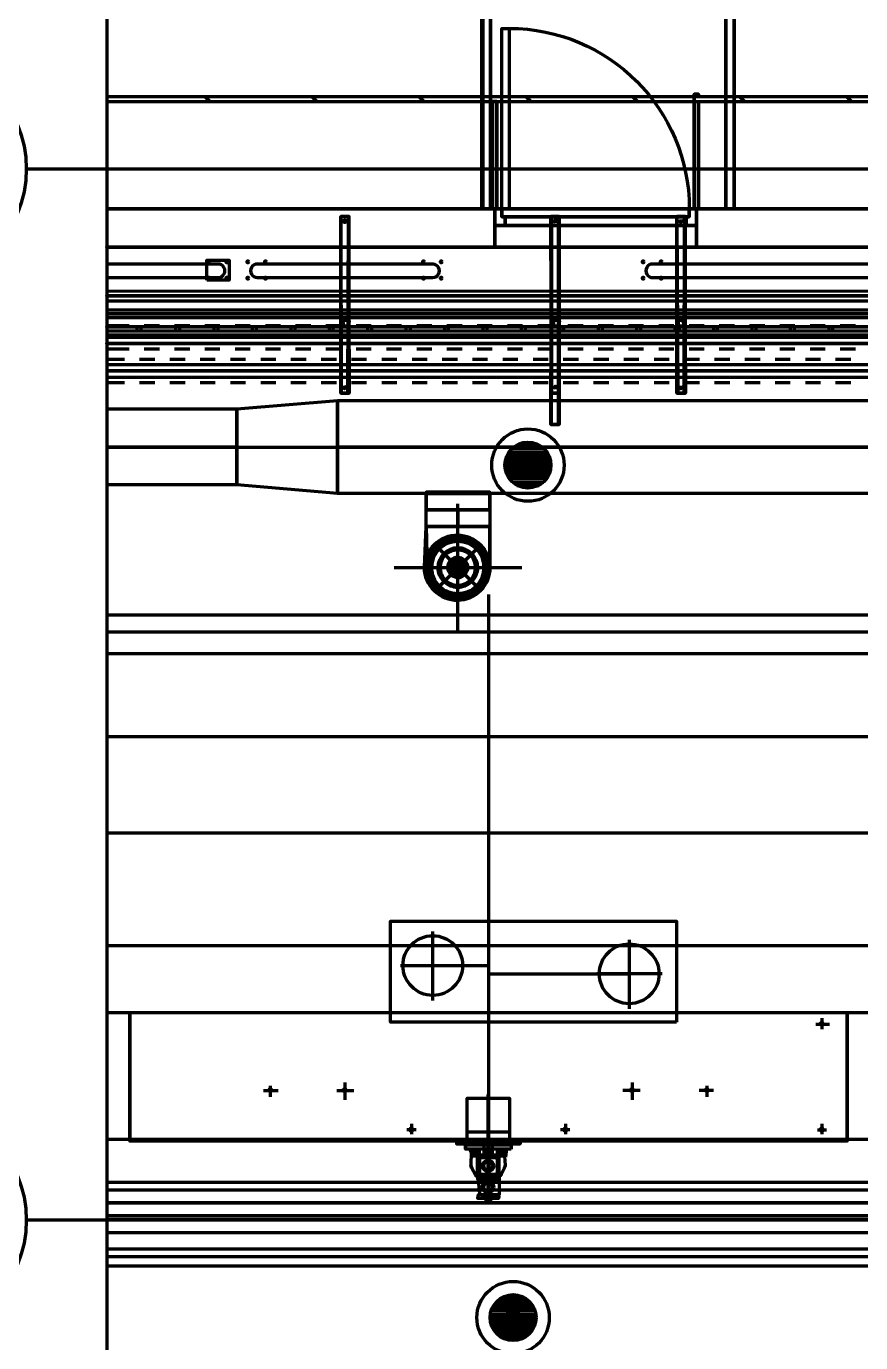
# Model space of a CAD drawing. Extents: x 0 to 1153, y 0 to 816.
# Drawn here: x 110.9 to 143, y 529.1 to 579.7 of the extents above; entities that cross this region are included whole.
import ezdxf

# ---------------------------------------------------------------- set-up
doc = ezdxf.new("R2010")
doc.units = 0
doc.header["$MEASUREMENT"] = 0
for name, color, linetype in [('Arch', 7, 'Continuous'), ('EQUIPMENTS', 7, 'Continuous'), ('Hatch', 7, 'Continuous'), ('HVAC', 7, 'Continuous'), ('PIPE', 7, 'Continuous')]:
    doc.layers.add(name, color=color, linetype=linetype)

msp = doc.modelspace()

# ---------------------------------------------------------------- linework, layer by layer
at = {"layer": 'Arch', "color": 11, "linetype": 'Continuous', "lineweight": 211}
for p, q in [((117.93, 576.781), (117.74, 576.972)), ((122.047, 576.781), (121.846, 576.972)), ((126.164, 576.781), (125.963, 576.972)), ((130.281, 576.781), (130.08, 576.972)), ((134.387, 576.781), (134.197, 576.972)), ((138.504, 576.781), (138.314, 576.972)), ((142.621, 576.781), (142.43, 576.972)), ((917.988, 574.178), (110.871, 574.178)), ((917.988, 533.76), (110.871, 533.76))]:
    msp.add_line(p, q, dxfattribs=at)
at = {"layer": 'Arch', "color": 1, "linetype": 'Continuous', "lineweight": 211}
msp.add_lwpolyline([(917.109, 363.94), (917.109, 714.269), (113.972, 714.269), (113.972, 363.94)], close=True, dxfattribs=at)
at = {"layer": 'Arch', "color": 11, "linetype": 'Continuous', "lineweight": 211}
for points in [[(113.961, 576.972), (487.701, 576.972), (487.701, 638.81), (487.892, 638.81), (683.154, 638.81), (683.154, 638.609), (683.154, 383.254), (870.49, 383.254), (870.49, 383.053), (683.154, 383.053), (682.964, 383.064), (487.892, 383.064), (487.701, 383.064), (487.701, 454.3), (113.961, 454.3)], [(138.102, 582.359), (138.102, 572.654), (128.397, 572.654), (128.397, 582.359)], [(128.429, 582.359), (128.429, 572.654), (128.725, 572.654), (128.397, 572.654), (128.397, 582.359)], [(128.725, 572.654), (128.725, 582.359), (128.725, 572.654)], [(137.784, 582.359), (137.784, 572.654), (138.102, 572.654), (137.784, 572.654), (137.784, 582.359)], [(138.102, 582.359), (138.102, 572.654), (138.102, 582.359)], [(113.961, 576.781), (487.701, 576.781), (487.701, 454.501), (113.961, 454.501)], [(128.968, 576.781), (128.968, 572.654), (128.81, 572.654), (128.81, 576.781), (128.81, 572.654), (128.968, 572.654), (128.968, 576.781), (128.81, 576.781)], [(136.737, 576.781), (136.737, 572.654), (136.737, 576.781)], [(113.961, 572.654), (192.119, 572.654), (113.961, 572.654)]]:
    msp.add_lwpolyline(points, dxfattribs=at)
for points in [[(129.445, 579.586), (129.445, 572.654), (129.17, 572.654), (129.17, 579.586), (129.445, 579.586, -0.414213), (136.377, 572.654), (136.652, 572.654), (136.652, 572.008), (136.652, 572.654), (136.652, 571.172), (136.652, 572.654), (128.894, 572.654), (128.894, 571.172), (128.894, 572.654), (129.17, 572.654), (129.17, 572.336), (136.377, 572.336), (136.25, 572.336), (136.25, 572.008), (129.297, 572.008), (129.297, 572.336), (129.17, 572.336), (129.17, 572.654), (136.377, 572.654), (136.377, 572.336), (136.377, 572.654)], [(113.961, 570.008), (118.245, 570.007, 0.27365), (118.476, 570.135, 0.273704), (118.476, 570.399, 0.273732), (118.245, 570.526), (113.961, 570.516)]]:
    msp.add_lwpolyline(points, format="xyb", dxfattribs=at)
for points in [[(136.737, 572.654), (136.567, 572.654), (136.567, 577.056), (136.567, 572.654)], [(136.737, 577.056), (136.567, 577.056), (136.737, 577.056), (136.737, 576.972)], [(193.601, 571.172), (113.961, 571.172), (193.601, 571.172), (193.601, 572.654)], [(128.894, 572.654), (128.894, 572.008), (128.894, 572.008)], [(136.25, 572.008), (136.25, 572.336), (129.297, 572.336), (129.297, 572.336), (129.297, 572.008), (128.894, 572.008), (136.652, 572.008)], [(117.814, 569.902), (117.814, 570.675), (118.671, 570.675), (118.671, 569.902)]]:
    msp.add_lwpolyline(points, close=True, dxfattribs=at)
for points in [[(126.731, 570.135, 0.273587), (126.731, 570.399, 0.273713), (126.524, 570.516), (119.764, 570.527, 0.273708), (119.533, 570.399, 0.273646), (119.533, 570.135, 0.273626), (119.75, 570.008), (126.5, 570.008, 0.27363)], [(153.666, 570.135, 0.273704), (153.666, 570.399, 0.273732), (153.448, 570.516), (134.972, 570.526, 0.273718), (134.741, 570.399, 0.273704), (134.741, 570.135, 0.273635), (134.98, 570.008), (153.434, 570.008, 0.273649)]]:
    msp.add_lwpolyline(points, format="xyb", close=True, dxfattribs=at)
for centre, radius in [((106.505, 574.183), 4.366), ((117.893, 570.606), 0.037), ((118.581, 570.606), 0.037), ((119.396, 570.606), 0.037), ((120.073, 570.606), 0.037), ((126.148, 570.606), 0.037), ((126.836, 570.606), 0.037), ((134.604, 570.606), 0.037), ((135.292, 570.606), 0.037), ((117.893, 569.981), 0.037), ((118.581, 569.981), 0.0371), ((119.396, 569.981), 0.0371), ((120.073, 569.981), 0.0371), ((126.148, 569.981), 0.0371), ((126.836, 569.981), 0.037), ((134.604, 569.981), 0.0371), ((135.292, 569.981), 0.037), ((106.505, 533.765), 4.366)]:
    msp.add_circle(centre, radius, dxfattribs=at)
for p in [(128.894, 572.008), (129.297, 572.336)]:
    msp.add_point(p, dxfattribs=at)
at = {"layer": 'EQUIPMENTS', "color": 251, "linetype": 'Continuous', "lineweight": 211}
for p, q in [((128.651, 557.816), (128.651, 534.607)), ((645.329, 557.022), (113.961, 557.022)), ((645.329, 556.376), (113.961, 556.376)), ((523.261, 548.64), (113.961, 548.64)), ((126.513, 542.216), (126.513, 544.862)), ((134.07, 541.888), (134.07, 544.544)), ((127.773, 543.549), (125.264, 543.549)), ((128.651, 543.549), (126.513, 543.549)), ((128.651, 543.232), (134.07, 543.232)), ((135.329, 543.232), (132.821, 543.232)), ((172.032, 541.74), (113.961, 541.74)), ((141.478, 541.528), (141.478, 541.105)), ((141.245, 541.306), (141.764, 541.306)), ((123.126, 539.052), (123.126, 538.395)), ((134.175, 539.052), (134.175, 538.395)), ((119.994, 538.755), (120.555, 538.755)), ((120.258, 538.935), (120.258, 538.501)), ((122.82, 538.755), (123.476, 538.755)), ((128.64, 534.384), (128.64, 538.596)), ((134.482, 538.755), (133.826, 538.755)), ((137.308, 538.755), (136.758, 538.755)), ((137.054, 538.935), (137.054, 538.501)), ((125.868, 537.242), (125.508, 537.242)), ((125.688, 537.464), (125.688, 537.072)), ((127.825, 537.168), (129.466, 537.168)), ((131.784, 537.242), (131.424, 537.242)), ((131.614, 537.464), (131.614, 537.072)), ((141.309, 537.242), (141.658, 537.242)), ((141.478, 537.464), (141.478, 537.072)), ((128.291, 536.226), (128.143, 536.501)), ((128.799, 536.66), (128.799, 536.226)), ((129.868, 536.808), (129.868, 536.702)), ((129.265, 536.395), (129.254, 536.353)), ((128.408, 535.263), (128.408, 535.368)), ((128.873, 535.379), (128.873, 535.263)), ((128.408, 534.755), (128.408, 534.607)), ((128.873, 534.786), (128.873, 534.628))]:
    msp.add_line(p, q, dxfattribs=at)
for points in [[(250.899, 555.54), (172.032, 555.54), (113.961, 555.54)], [(502.539, 552.344), (487.5, 552.344), (113.961, 552.344)], [(502.539, 544.311), (487.5, 544.311), (113.961, 544.311)], [(142.452, 536.808), (114.85, 536.808), (114.85, 541.74), (114.85, 536.808)], [(142.452, 541.74), (142.452, 536.808), (142.452, 541.74)], [(129.529, 536.702), (127.762, 536.66), (127.773, 536.501)], [(128.291, 536.501), (128.291, 536.226), (128.058, 536.226), (127.921, 536.501)], [(128.037, 536.459), (128.101, 536.448), (128.164, 536.395), (128.185, 536.279), (128.132, 536.247), (128.016, 536.353), (128.037, 536.459), (128.101, 536.448), (128.164, 536.374), (128.175, 536.289), (128.132, 536.257), (128.069, 536.289), (128.027, 536.363), (128.037, 536.459), (127.984, 536.384), (127.974, 535.876), (127.982, 535.823), (128.005, 535.771), (128.154, 535.506), (129.148, 535.548), (129.272, 535.783), (129.307, 535.877), (129.265, 536.395), (129.233, 536.448), (129.254, 536.395), (129.201, 536.289), (129.138, 536.257), (129.201, 536.289), (129.233, 536.342), (129.254, 536.395), (129.233, 536.448), (129.18, 536.448), (129.127, 536.406), (129.095, 536.332), (129.138, 536.257), (129.191, 536.226), (129.349, 536.501), (129.307, 536.194)], [(129.212, 536.226), (128.482, 536.226), (128.482, 536.66)], [(128.99, 536.501), (128.99, 536.226), (129.138, 536.501)], [(129.064, 536.268), (128.217, 536.268), (128.217, 535.421), (129.064, 535.421), (129.064, 536.268), (129.138, 536.247), (129.212, 536.289), (129.138, 536.247), (129.064, 536.268), (129.095, 536.332), (129.106, 536.395), (129.17, 536.448), (129.233, 536.459)], [(128.001, 535.779), (127.974, 535.876), (127.974, 535.882), (127.981, 535.828)], [(128.137, 535.549), (128.153, 535.5), (128.228, 535.432), (128.228, 535.347), (128.265, 535.305)], [(129.127, 535.487), (129.138, 535.537), (129.127, 535.487), (129.064, 535.432), (129.064, 535.358), (129.064, 534.734), (128.253, 534.743), (128.228, 534.607), (129.053, 534.607), (129.064, 534.67), (128.253, 534.743), (128.253, 534.743), (128.261, 534.744)], [(129.297, 535.882), (129.288, 535.823), (129.288, 535.823)], [(128.312, 534.797), (128.27, 535.294), (129.064, 535.294)], [(128.545, 534.607), (128.545, 534.448), (128.746, 534.448), (128.746, 534.607)], [(113.961, 533.94), (486.188, 533.94), (486.505, 531.357), (645.329, 531.357)], [(113.961, 533.294), (486.188, 533.294), (486.505, 530.712), (645.329, 530.712)]]:
    msp.add_lwpolyline(points, dxfattribs=at)
for points in [[(135.879, 541.38), (124.883, 541.38), (124.883, 545.264), (135.879, 545.264)], [(127.825, 536.808), (127.825, 538.459), (129.466, 538.459), (129.466, 536.808)], [(127.423, 536.808), (127.423, 536.702), (129.868, 536.702), (129.868, 536.808)], [(129.519, 536.501), (127.773, 536.501), (127.762, 536.66), (129.519, 536.66)], [(129.297, 536.472), (129.303, 536.495), (129.323, 536.51), (129.335, 536.511)], [(128.979, 535.517), (128.312, 535.517), (128.312, 536.173), (128.979, 536.173)]]:
    msp.add_lwpolyline(points, close=True, dxfattribs=at)
for centre, radius in [((126.508, 543.555), 1.148), ((126.508, 543.555), 1.148), ((134.064, 543.237), 1.148), ((141.473, 541.311), 0.0582), ((120.253, 538.76), 0.0582), ((123.121, 538.76), 0.0582), ((134.17, 538.76), 0.0582), ((137.049, 538.76), 0.0582), ((125.682, 537.247), 0.0582), ((131.609, 537.247), 0.0582), ((141.473, 537.247), 0.0582), ((128.635, 536.379), 0.101), ((128.635, 536.379), 0.101), ((128.307, 536.178), 0.037), ((128.635, 535.85), 0.217), ((128.635, 535.85), 0.164), ((128.635, 535.85), 0.164), ((128.974, 536.178), 0.037), ((128.307, 535.522), 0.037), ((128.974, 535.522), 0.037), ((128.635, 535.035), 0.217), ((128.635, 535.035), 0.164)]:
    msp.add_circle(centre, radius, dxfattribs=at)
at = {"layer": 'Hatch', "color": 3, "linetype": 'Continuous', "lineweight": 211}
msp.add_line((131.075, 572.357), (131.106, 572.357), dxfattribs=at)
at = {"layer": 'Hatch', "color": 5, "linetype": 'Continuous', "lineweight": 211}
for p, q in [((477.414, 567.796), (113.961, 567.796)), ((129.455, 563.309), (130.895, 563.309)), ((129.572, 563.446), (130.778, 563.446)), ((129.741, 563.573), (130.598, 563.573)), ((129.286, 562.79), (131.064, 562.79)), ((129.297, 562.927), (131.053, 562.927)), ((129.328, 563.054), (131.022, 563.054)), ((129.381, 563.182), (130.969, 563.182)), ((129.297, 562.663), (131.053, 562.663)), ((129.328, 562.536), (131.022, 562.536)), ((129.381, 562.409), (130.969, 562.409)), ((129.455, 562.282), (130.895, 562.282)), ((129.572, 562.144), (130.778, 562.144)), ((129.741, 562.017), (130.598, 562.017)), ((128.81, 530.405), (130.397, 530.405)), ((128.884, 530.532), (130.323, 530.532)), ((129, 530.659), (130.207, 530.659)), ((129.17, 530.786), (130.027, 530.786)), ((128.714, 530.013), (130.492, 530.013)), ((128.725, 530.14), (130.482, 530.14)), ((128.725, 529.886), (130.482, 529.886)), ((128.757, 530.278), (130.45, 530.278)), ((128.757, 529.759), (130.45, 529.759)), ((128.81, 529.622), (130.397, 529.622)), ((128.884, 529.495), (130.323, 529.495)), ((129, 529.368), (130.207, 529.368)), ((129.17, 529.241), (130.027, 529.241))]:
    msp.add_line(p, q, dxfattribs=at)
at = {"layer": 'Hatch', "color": 3, "linetype": 'Continuous', "lineweight": 211}
for points in [[(123.243, 565.563), (122.968, 565.563), (123.296, 565.563), (122.968, 565.563), (123.243, 565.563), (123.264, 572.357), (123.296, 565.563), (123.296, 572.357), (122.968, 572.357), (122.968, 565.563), (122.968, 572.357), (122.989, 565.563)], [(123.243, 572.357), (122.968, 572.357), (123.243, 572.357), (123.296, 572.357), (122.989, 572.357)], [(131.265, 572.172), (131.174, 572.154), (131.265, 572.172), (131.221, 572.22), (131.174, 572.154), (131.265, 572.172), (131.174, 572.154), (131.174, 572.154)], [(136.176, 565.563), (135.901, 565.563), (136.229, 565.563), (135.901, 565.563), (136.176, 565.563), (136.197, 572.357), (136.229, 565.563), (136.229, 572.357), (135.901, 572.357), (135.901, 565.563), (135.901, 572.357), (135.932, 565.563)], [(136.176, 572.357), (135.901, 572.357), (136.176, 572.357), (136.229, 572.357), (135.932, 572.357)], [(136.006, 572.172), (136.099, 572.187), (136.006, 572.172), (136.05, 572.125), (136.099, 572.187), (136.006, 572.172), (136.099, 572.187), (136.099, 572.187)], [(131.265, 565.78), (131.174, 565.761), (131.265, 565.78), (131.221, 565.827), (131.174, 565.761), (131.265, 565.78), (131.174, 565.761), (131.174, 565.761)], [(123.074, 565.78), (123.164, 565.802), (123.074, 565.78), (123.117, 565.732), (123.164, 565.802), (123.074, 565.78), (123.164, 565.802), (123.164, 565.802)], [(131.106, 565.563), (131.371, 565.563), (131.106, 565.563), (131.053, 565.563), (131.35, 565.563)], [(136.006, 565.78), (136.099, 565.795), (136.006, 565.78), (136.05, 565.732), (136.099, 565.795), (136.006, 565.78), (136.099, 565.795), (136.099, 565.795)], [(131.106, 564.356), (131.371, 564.356), (131.106, 564.356), (131.053, 564.356), (131.35, 564.356)]]:
    msp.add_lwpolyline(points, dxfattribs=at)
msp.add_lwpolyline([(123.074, 572.172), (123.11, 572.218), (123.117, 572.22), (123.169, 572.172), (123.16, 572.144), (123.136, 572.127), (123.106, 572.127), (123.081, 572.147), (123.074, 572.168), (123.117, 572.125), (123.169, 572.172), (123.16, 572.144), (123.136, 572.127), (123.106, 572.127), (123.081, 572.147), (123.074, 572.176), (123.085, 572.203), (123.11, 572.218), (123.121, 572.22, -0.413867), (123.169, 572.172, 0.413867)], format="xyb", close=True, dxfattribs=at)
for points in [[(131.35, 572.357), (131.053, 572.357), (131.35, 572.357), (131.106, 572.357), (131.053, 572.357), (131.35, 572.357), (131.106, 572.357), (131.371, 572.357), (131.053, 572.357), (131.35, 572.357), (131.35, 564.356), (131.371, 572.357), (131.371, 564.356), (131.075, 564.356), (131.075, 572.357), (131.053, 564.356), (131.075, 572.357), (131.075, 565.563), (131.053, 572.357), (131.053, 565.563), (131.35, 565.563), (131.35, 572.357), (131.371, 565.563)], [(123.052, 568.351), (123.063, 568.367), (123.067, 568.367), (123.031, 568.351), (123.038, 568.373), (123.057, 568.387), (123.065, 568.388), (123.052, 568.351), (123.055, 568.361), (123.063, 568.367), (123.067, 568.367), (123.031, 568.351), (123.038, 568.373), (123.068, 568.388)], [(123.259, 568.367), (123.274, 568.356), (123.275, 568.353), (123.259, 568.388), (123.281, 568.381), (123.295, 568.36), (123.296, 568.354), (123.259, 568.367), (123.268, 568.364), (123.274, 568.356), (123.275, 568.353), (123.259, 568.388), (123.281, 568.381), (123.295, 568.36), (123.296, 568.354), (123.052, 568.346), (123.074, 568.134), (123.285, 568.145), (123.296, 568.346), (123.264, 568.113), (123.042, 568.145), (123.074, 568.378), (123.285, 568.346), (123.264, 568.134), (123.052, 568.145), (123.074, 568.357), (123.264, 568.378), (123.042, 568.346), (123.074, 568.113), (123.296, 568.145)], [(131.138, 568.351), (131.15, 568.367), (131.153, 568.367), (131.117, 568.351), (131.124, 568.373), (131.145, 568.387), (131.151, 568.388), (131.138, 568.351), (131.141, 568.361), (131.15, 568.367), (131.153, 568.367), (131.117, 568.351), (131.124, 568.373), (131.154, 568.388)], [(131.344, 568.367), (131.36, 568.356), (131.36, 568.353), (131.344, 568.388), (131.366, 568.381), (131.38, 568.36), (131.381, 568.354), (131.344, 568.367), (131.354, 568.364), (131.36, 568.356), (131.36, 568.353), (131.344, 568.388), (131.366, 568.381), (131.38, 568.36), (131.381, 568.354), (131.138, 568.346), (131.159, 568.134), (131.36, 568.145), (131.381, 568.346), (131.35, 568.113), (131.127, 568.145), (131.159, 568.378), (131.36, 568.346), (131.35, 568.134), (131.138, 568.145), (131.159, 568.357), (131.35, 568.378), (131.127, 568.346), (131.159, 568.113), (131.381, 568.145)], [(135.932, 568.351), (135.944, 568.367), (135.947, 568.367), (135.911, 568.351), (135.918, 568.373), (135.939, 568.387), (135.945, 568.388), (135.932, 568.351), (135.935, 568.361), (135.944, 568.367), (135.947, 568.367), (135.911, 568.351), (135.918, 568.373), (135.948, 568.388)], [(136.139, 568.367), (136.154, 568.356), (136.155, 568.353), (136.139, 568.388), (136.161, 568.381), (136.175, 568.36), (136.176, 568.354), (136.139, 568.367), (136.148, 568.364), (136.154, 568.356), (136.155, 568.353), (136.139, 568.388), (136.161, 568.381), (136.175, 568.36), (136.176, 568.354), (135.943, 568.346), (135.953, 568.134), (136.165, 568.145), (136.176, 568.346), (136.144, 568.113), (135.922, 568.145), (135.953, 568.378), (136.165, 568.346), (136.144, 568.134), (135.943, 568.145), (135.953, 568.357), (136.144, 568.378), (135.922, 568.346), (135.953, 568.113), (136.176, 568.145)], [(123.068, 568.134), (123.053, 568.147), (123.052, 568.149), (123.068, 568.113), (123.046, 568.12), (123.033, 568.139), (123.031, 568.147), (123.068, 568.134), (123.059, 568.138), (123.053, 568.147), (123.052, 568.149), (123.068, 568.113), (123.046, 568.12), (123.031, 568.15)], [(123.275, 568.15), (123.263, 568.135), (123.26, 568.135), (123.296, 568.15), (123.289, 568.129), (123.268, 568.114), (123.262, 568.113), (123.275, 568.15), (123.272, 568.141), (123.263, 568.135), (123.26, 568.135), (123.296, 568.15), (123.289, 568.129), (123.259, 568.113)], [(131.154, 568.134), (131.139, 568.147), (131.138, 568.149), (131.154, 568.113), (131.132, 568.12), (131.119, 568.139), (131.117, 568.147), (131.154, 568.134), (131.145, 568.138), (131.139, 568.147), (131.138, 568.149), (131.154, 568.113), (131.132, 568.12), (131.117, 568.15)], [(131.36, 568.15), (131.349, 568.135), (131.346, 568.135), (131.381, 568.15), (131.374, 568.129), (131.353, 568.114), (131.347, 568.113), (131.36, 568.15), (131.357, 568.141), (131.349, 568.135), (131.346, 568.135), (131.381, 568.15), (131.374, 568.129), (131.344, 568.113)], [(135.948, 568.134), (135.933, 568.147), (135.932, 568.149), (135.948, 568.113), (135.926, 568.12), (135.913, 568.139), (135.911, 568.147), (135.948, 568.134), (135.939, 568.138), (135.933, 568.147), (135.932, 568.149), (135.948, 568.113), (135.926, 568.12), (135.911, 568.15)], [(136.155, 568.15), (136.144, 568.135), (136.14, 568.135), (136.176, 568.15), (136.169, 568.129), (136.148, 568.114), (136.142, 568.113), (136.155, 568.15), (136.152, 568.141), (136.144, 568.135), (136.14, 568.135), (136.176, 568.15), (136.169, 568.129), (136.139, 568.113)]]:
    msp.add_lwpolyline(points, close=True, dxfattribs=at)
at = {"layer": 'Hatch', "color": 5, "linetype": 'Continuous', "lineweight": 211}
for points in [[(113.961, 568.113), (477.414, 568.113), (477.414, 567.468), (477.414, 568.113), (477.414, 567.468), (113.961, 567.468), (477.414, 567.468), (477.414, 568.113), (113.961, 568.113), (477.414, 568.113)], [(115.126, 567.955), (115.295, 567.955), (115.295, 568.113), (115.126, 568.113), (115.126, 567.955), (115.295, 567.955), (115.295, 568.113), (115.126, 568.113)], [(116.607, 567.955), (116.776, 567.955), (116.776, 568.113), (116.607, 568.113), (116.607, 567.955), (116.776, 567.955), (116.776, 568.113), (116.607, 568.113)], [(118.089, 567.955), (118.248, 567.955), (118.248, 568.113), (118.089, 568.113), (118.089, 567.955), (118.248, 567.955), (118.248, 568.113), (118.089, 568.113)], [(119.56, 567.955), (119.729, 567.955), (119.729, 568.113), (119.56, 568.113), (119.56, 567.955), (119.729, 567.955), (119.729, 568.113), (119.56, 568.113)], [(121.042, 567.955), (121.211, 567.955), (121.211, 568.113), (121.042, 568.113), (121.042, 567.955), (121.211, 567.955), (121.211, 568.113), (121.042, 568.113)], [(122.523, 567.955), (122.682, 567.955), (122.682, 568.113), (122.523, 568.113), (122.523, 567.955), (122.682, 567.955), (122.682, 568.113), (122.523, 568.113)], [(123.994, 567.955), (124.164, 567.955), (124.164, 568.113), (123.994, 568.113), (123.994, 567.955), (124.164, 567.955), (124.164, 568.113), (123.994, 568.113)], [(125.476, 567.955), (125.645, 567.955), (125.645, 568.113), (125.476, 568.113), (125.476, 567.955), (125.645, 567.955), (125.645, 568.113), (125.476, 568.113)], [(126.958, 567.955), (127.116, 567.955), (127.116, 568.113), (126.958, 568.113), (126.958, 567.955), (127.116, 567.955), (127.116, 568.113), (126.958, 568.113)], [(128.439, 567.955), (128.598, 567.955), (128.598, 568.113), (128.439, 568.113), (128.439, 567.955), (128.598, 567.955), (128.598, 568.113), (128.439, 568.113)], [(129.91, 567.955), (130.08, 567.955), (130.08, 568.113), (129.91, 568.113), (129.91, 567.955), (130.08, 567.955), (130.08, 568.113), (129.91, 568.113)], [(131.392, 567.955), (131.551, 567.955), (131.551, 568.113), (131.392, 568.113), (131.392, 567.955), (131.551, 567.955), (131.551, 568.113), (131.392, 568.113)], [(132.874, 567.955), (133.032, 567.955), (133.032, 568.113), (132.874, 568.113), (132.874, 567.955), (133.032, 567.955), (133.032, 568.113), (132.874, 568.113)], [(134.345, 567.955), (134.514, 567.955), (134.514, 568.113), (134.345, 568.113), (134.345, 567.955), (134.514, 567.955), (134.514, 568.113), (134.345, 568.113)], [(135.826, 567.955), (135.996, 567.955), (135.996, 568.113), (135.826, 568.113), (135.826, 567.955), (135.996, 567.955), (135.996, 568.113), (135.826, 568.113)], [(137.308, 567.955), (137.467, 567.955), (137.467, 568.113), (137.308, 568.113), (137.308, 567.955), (137.467, 567.955), (137.467, 568.113), (137.308, 568.113)], [(138.779, 567.955), (138.949, 567.955), (138.949, 568.113), (138.779, 568.113), (138.779, 567.955), (138.949, 567.955), (138.949, 568.113), (138.779, 568.113)], [(140.261, 567.955), (140.43, 567.955), (140.43, 568.113), (140.261, 568.113), (140.261, 567.955), (140.43, 567.955), (140.43, 568.113), (140.261, 568.113)], [(141.743, 567.955), (141.901, 567.955), (141.901, 568.113), (141.743, 568.113), (141.743, 567.955), (141.901, 567.955), (141.901, 568.113), (141.743, 568.113)], [(477.414, 567.468), (478.388, 567.468), (477.414, 567.468), (477.414, 567.637), (477.414, 567.468), (113.961, 567.468)]]:
    msp.add_lwpolyline(points, close=True, dxfattribs=at)
for points in [[(130.17, 562.959, 0.414205), (130.005, 562.795, 0.414162), (130.17, 562.631, 0.414173), (130.334, 562.795, 0.414215), (130.17, 562.959, 0.414205), (130.005, 562.795, 0.414162), (130.17, 562.631, 0.414173), (130.334, 562.795, 0.414215), (130.17, 562.981, 0.414268), (129.985, 562.795, 0.414232), (130.17, 562.61, 0.414241), (130.355, 562.795, 0.414279), (130.17, 562.981, 0.414268), (129.985, 562.795, 0.414232), (130.17, 562.61, 0.414241), (130.355, 562.795, 0.414279), (130.17, 562.959, 0.414205), (130.005, 562.795, 0.414162), (130.17, 562.631, 0.414173), (130.334, 562.795, 0.414215), (130.17, 562.959, 0.414205), (130.005, 562.795, 0.414162), (130.17, 562.631, 0.414173), (130.334, 562.795, 0.414215), (130.17, 562.981, 0.414268), (129.985, 562.795, 0.414232), (130.17, 562.61, 0.414241), (130.355, 562.795, 0.414279), (130.17, 562.981, 0.414268), (129.985, 562.795, 0.414232), (130.17, 562.61, 0.414241), (130.355, 562.795, 0.414279), (130.17, 562.959, 0.414205), (130.005, 562.795, 0.414162), (130.17, 562.631, 0.414173), (130.334, 562.795, 0.414215), (130.17, 562.959, 0.414205), (130.005, 562.795, 0.414162), (130.17, 562.631, 0.414173), (130.334, 562.795, 0.414215), (130.17, 562.981, 0.414268), (129.985, 562.795, 0.414232), (130.17, 562.61, 0.414241), (130.355, 562.795, 0.414279), (130.17, 562.981, 0.414268), (129.985, 562.795, 0.414232), (130.17, 562.61, 0.414241), (130.355, 562.795, 0.414279), (130.17, 562.959, 0.414205), (130.005, 562.795, 0.414162), (130.17, 562.631, 0.414173), (130.334, 562.795, 0.414215), (130.17, 562.959, 0.414205), (130.005, 562.795, 0.414162), (130.17, 562.631, 0.414173), (130.334, 562.795, 0.414215), (130.17, 562.981, 0.414268), (129.985, 562.795, 0.414232), (130.17, 562.61, 0.414241), (130.355, 562.795, 0.414279), (130.17, 562.981, 0.414268), (129.985, 562.795, 0.414232), (130.17, 562.61, 0.414241), (130.355, 562.795, 0.414279), (130.17, 562.959, 0.414205), (130.005, 562.795, 0.414162), (130.17, 562.631, 0.414173), (130.334, 562.795, 0.414215)], [(129.598, 530.182, 0.414131), (129.435, 530.019, 0.414216), (129.598, 529.854, 0.414192), (129.763, 530.019, 0.414107), (129.598, 530.182, 0.414131), (129.435, 530.019, 0.414216), (129.598, 529.854, 0.414192), (129.763, 530.019, 0.414107), (129.598, 530.204, 0.414242), (129.413, 530.019, 0.414279), (129.598, 529.833, 0.414291), (129.784, 530.019, 0.414253), (129.598, 530.204, 0.414242), (129.413, 530.019, 0.414279), (129.598, 529.833, 0.414291), (129.784, 530.019, 0.414253), (129.598, 530.182, 0.414131), (129.435, 530.019, 0.414216), (129.598, 529.854, 0.414192), (129.763, 530.019, 0.414107), (129.598, 530.182, 0.414131), (129.435, 530.019, 0.414216), (129.598, 529.854, 0.414192), (129.763, 530.019, 0.414107), (129.598, 530.204, 0.414242), (129.413, 530.019, 0.414279), (129.598, 529.833, 0.414291), (129.784, 530.019, 0.414253), (129.598, 530.204, 0.414242), (129.413, 530.019, 0.414279), (129.598, 529.833, 0.414291), (129.784, 530.019, 0.414253), (129.598, 530.182, 0.414131), (129.435, 530.019, 0.414216), (129.598, 529.854, 0.414192), (129.763, 530.019, 0.414107), (129.598, 530.182, 0.414131), (129.435, 530.019, 0.414216), (129.598, 529.854, 0.414192), (129.763, 530.019, 0.414107), (129.598, 530.204, 0.414242), (129.413, 530.019, 0.414279), (129.598, 529.833, 0.414291), (129.784, 530.019, 0.414253), (129.598, 530.204, 0.414242), (129.413, 530.019, 0.414279), (129.598, 529.833, 0.414291), (129.784, 530.019, 0.414253), (129.598, 530.182, 0.414131), (129.435, 530.019, 0.414216), (129.598, 529.854, 0.414192), (129.763, 530.019, 0.414107), (129.598, 530.182, 0.414131), (129.435, 530.019, 0.414216), (129.598, 529.854, 0.414192), (129.763, 530.019, 0.414107), (129.598, 530.204, 0.414242), (129.413, 530.019, 0.414279), (129.598, 529.833, 0.414291), (129.784, 530.019, 0.414253), (129.598, 530.204, 0.414242), (129.413, 530.019, 0.414279), (129.598, 529.833, 0.414291), (129.784, 530.019, 0.414253), (129.598, 530.182, 0.414131), (129.435, 530.019, 0.414216), (129.598, 529.854, 0.414192), (129.763, 530.019, 0.414107)]]:
    msp.add_lwpolyline(points, format="xyb", close=True, dxfattribs=at)
for points in [[(130.238, 562.811), (130.175, 562.779), (130.238, 562.811), (130.175, 562.779), (130.238, 562.811), (130.175, 562.779), (130.144, 562.821), (130.238, 562.811), (130.175, 562.779), (130.153, 562.828), (130.238, 562.811), (130.175, 562.779), (130.111, 562.811), (130.175, 562.779), (130.175, 562.779)], [(129.603, 529.992), (129.54, 529.992), (129.603, 529.992), (129.57, 530.043), (129.603, 529.992), (129.54, 529.992), (129.603, 529.992), (129.603, 529.992)]]:
    msp.add_lwpolyline(points, dxfattribs=at)
for centre, radius in [((130.17, 562.795), 1.392), ((130.17, 562.795), 0.884), ((130.173, 562.798), 0.267), ((129.598, 530.019), 1.392), ((129.598, 530.019), 0.884), ((129.598, 530.016), 0.27)]:
    msp.add_circle(centre, radius, dxfattribs=at)
at = {"layer": 'HVAC', "color": 6, "linetype": 'Continuous', "lineweight": 211}
for p, q in [((127.476, 556.398), (127.476, 561.308)), ((126.608, 559.721), (128.344, 557.985)), ((128.344, 559.721), (126.608, 557.985)), ((125.021, 558.853), (129.932, 558.853))]:
    msp.add_line(p, q, dxfattribs=at)
for points in [[(234.548, 565.425), (230.23, 565.425), (228.293, 565.595), (190.024, 565.595), (186.14, 565.266), (122.841, 565.266), (118.967, 564.949), (113.961, 564.949)], [(234.548, 561.552), (230.23, 561.552), (230.23, 565.425), (230.23, 561.552), (230.23, 565.425), (230.23, 561.552), (228.293, 561.382), (228.293, 565.595), (228.293, 561.382), (228.293, 563.488), (228.293, 565.595), (228.293, 563.488), (190.024, 563.488), (228.293, 563.488), (228.293, 561.382), (190.024, 561.382), (186.14, 561.71), (122.841, 561.71), (118.967, 562.038), (113.961, 562.038)], [(118.967, 563.488), (118.967, 564.949), (118.967, 563.488), (118.967, 562.038), (118.967, 563.488), (122.841, 563.488), (122.841, 561.71), (122.841, 565.266), (122.841, 563.488), (122.841, 565.266), (122.841, 561.71), (122.841, 563.488), (186.14, 563.488), (122.841, 563.488)], [(118.967, 562.038), (118.967, 564.949), (118.967, 562.038)], [(113.961, 563.488), (118.967, 563.488), (113.961, 563.488)], [(127.476, 561.71), (127.476, 561.71), (127.476, 561.753)], [(127.476, 558.853), (127.476, 560.44)], [(113.961, 532.014), (244.856, 532.014), (244.856, 536.861), (113.961, 536.861)], [(113.961, 532.363), (315.436, 532.363), (315.436, 535.21), (113.961, 535.21)], [(315.436, 534.924), (113.961, 534.924)], [(113.961, 534.437), (244.856, 534.437), (113.961, 534.437)], [(113.961, 533.792), (315.436, 533.792), (113.961, 533.792)], [(113.961, 532.659), (315.436, 532.659)]]:
    msp.add_lwpolyline(points, dxfattribs=at)
for points in [[(126.185, 558.858, 0.414225), (127.471, 557.604, -0.414207), (126.185, 558.858, -0.41422), (127.471, 560.091, 0.414221), (126.185, 558.858, 0.414216), (127.471, 557.604, 0.414215), (128.704, 558.858, 0.414216), (127.471, 560.091, -0.414219), (128.704, 558.858, -0.414224), (127.471, 557.604, 0.414206), (128.704, 558.858, 0.414219), (127.471, 560.091, 0.414217), (126.185, 558.858), (126.249, 560.44), (126.291, 558.858, -0.414196), (127.471, 560.017, 0.414214), (126.291, 558.858, 0.414215), (127.471, 557.678, -0.414215), (126.312, 558.858, 0.414226), (127.471, 557.742, -0.414218), (126.354, 558.858, -0.414206), (127.471, 559.964, 0.414202), (126.365, 558.858, 0.414216), (127.471, 557.731, -0.414228), (126.344, 558.858, -0.414216), (127.471, 559.964, 0.414202), (126.365, 558.858, 0.414216), (127.471, 557.752, -0.414216), (126.365, 558.858, -0.414202), (127.471, 559.964, 0.414202), (126.365, 558.858, 0.414216), (127.471, 557.752, 0.414218), (128.577, 558.858, 0.414204), (127.471, 559.964, 0.414202), (126.365, 558.858, 0.414216), (127.471, 557.752, 0.414218), (128.577, 558.858, 0.414204), (127.471, 559.985, -0.414215), (128.598, 558.858, -0.414227), (127.471, 557.71, -0.414227), (126.323, 558.858, -0.4142), (127.471, 560.091, -0.414193), (128.63, 558.858, 0.414214), (127.471, 560.091, -0.414193), (128.704, 558.858, -0.414212), (127.471, 557.678, 0.414212), (128.63, 558.858, -0.414226), (127.471, 557.742, 0.414217), (128.588, 558.858, 0.414204), (127.471, 559.964, -0.414204), (128.577, 558.858, -0.414218), (127.471, 557.731, 0.414227), (128.598, 558.858, 0.414215), (127.471, 559.964, -0.414204), (128.577, 558.858, -0.414218), (127.471, 557.752, 0.414218), (128.577, 558.858, 0.414204), (127.471, 559.964, -0.414204), (128.577, 558.858, -0.414218), (127.471, 557.71, 0.414223), (128.619, 558.858, 0.414196), (127.471, 560.091, 0.414196), (126.185, 558.858), (126.249, 560.44), (126.249, 561.075), (126.249, 561.71), (126.249, 561.075), (126.249, 561.71), (128.704, 561.71), (128.704, 561.075), (128.704, 560.44), (128.704, 558.858, -0.414221), (127.471, 557.604, -0.414224), (126.185, 558.858, -0.414211), (127.471, 560.091, -0.414208), (128.704, 558.858, -0.414221), (127.471, 557.604, -0.414224), (126.185, 558.858, -0.414211), (127.471, 560.091, -0.414208), (128.704, 558.858), (128.704, 560.44), (128.704, 558.858, -0.414221), (127.471, 557.604, -0.414224), (126.185, 558.858, -0.414211), (127.471, 560.091, -0.414208), (128.704, 558.858, -0.414221), (127.471, 557.604, -0.414224), (126.185, 558.858, -0.414211), (127.471, 560.091, -0.414208), (128.704, 558.858)], [(127.471, 558.102, -0.414238), (126.714, 558.858, -0.414209), (127.471, 559.615, 0.414209), (126.714, 558.858, 0.414238), (127.471, 558.102, -0.414225), (126.714, 558.858, -0.414194), (127.471, 559.573, 0.414194), (126.714, 558.858, 0.414225), (127.471, 558.102, 0.414225), (128.185, 558.858, 0.414197), (127.471, 559.562, 0.414215), (126.714, 558.858, 0.414215), (127.471, 558.176, 0.414215), (128.154, 558.858, 0.414217), (127.471, 559.541, -0.414217), (128.154, 558.858, -0.414215), (127.471, 558.102, 0.414228), (128.228, 558.858, 0.414206), (127.471, 559.615, -0.414206), (128.228, 558.858, -0.414236), (127.471, 558.102, 0.414236), (128.185, 558.858, 0.414197), (127.471, 559.562, -0.414209), (128.185, 558.858, -0.414228), (127.471, 558.102, 0.414209), (128.175, 558.858, 0.414205), (127.471, 559.551, 0.414211), (126.714, 558.858, 0.414231), (127.471, 558.102, -0.414215), (126.788, 558.858, -0.414217), (127.471, 559.541, 0.414217), (126.788, 558.858, 0.414215), (127.471, 558.176)]]:
    msp.add_lwpolyline(points, format="xyb", dxfattribs=at)
for points in [[(127.476, 561.075), (128.704, 561.075), (126.249, 561.075), (127.476, 561.075), (128.704, 561.075), (126.249, 561.075), (127.476, 561.075), (128.704, 561.075), (126.249, 561.075), (128.704, 561.075), (128.704, 561.753), (128.704, 561.753), (128.704, 561.075), (126.249, 561.075), (127.476, 561.075), (127.476, 560.44)], [(128.704, 561.753), (126.249, 561.753), (127.476, 561.753), (128.704, 561.753), (126.249, 561.753), (127.476, 561.753), (128.704, 561.753), (126.249, 561.71), (126.301, 561.753), (126.249, 561.753), (127.476, 561.753), (128.704, 561.71), (128.651, 561.753), (128.704, 561.753), (126.249, 561.753), (128.651, 561.753), (128.704, 561.71)], [(126.249, 560.44), (128.704, 560.44), (126.249, 560.44), (128.704, 560.44), (126.249, 560.44), (128.704, 560.44), (126.249, 560.44), (128.704, 560.44)], [(127.471, 558.747), (127.42, 558.759), (127.381, 558.793), (127.361, 558.84), (127.365, 558.893), (127.392, 558.937), (127.436, 558.964), (127.489, 558.968), (127.537, 558.948), (127.57, 558.909), (127.582, 558.858), (127.57, 558.807), (127.537, 558.768), (127.489, 558.749), (127.436, 558.753), (127.392, 558.78), (127.365, 558.823), (127.361, 558.876), (127.381, 558.924), (127.42, 558.957), (127.471, 558.969), (127.522, 558.957), (127.561, 558.924), (127.581, 558.876), (127.576, 558.823), (127.55, 558.78), (127.506, 558.753), (127.453, 558.749), (127.405, 558.768), (127.369, 558.815), (127.36, 558.867), (127.381, 558.924), (127.42, 558.957), (127.462, 558.969), (127.436, 558.964), (127.381, 558.924), (127.36, 558.867), (127.369, 558.815), (127.42, 558.759), (127.471, 558.747), (127.42, 558.759), (127.381, 558.793), (127.361, 558.84), (127.365, 558.893), (127.392, 558.937), (127.436, 558.964), (127.489, 558.968), (127.537, 558.948), (127.573, 558.901), (127.582, 558.849), (127.561, 558.793), (127.522, 558.759), (127.48, 558.747), (127.506, 558.753), (127.561, 558.793), (127.582, 558.849), (127.573, 558.901), (127.522, 558.957), (127.471, 558.969), (127.522, 558.957), (127.561, 558.924), (127.581, 558.876), (127.576, 558.823), (127.55, 558.78), (127.471, 558.747)]]:
    msp.add_lwpolyline(points, close=True, dxfattribs=at)
for points in [[(126.365, 558.858, 0.414216), (127.471, 557.752, 0.414218), (128.577, 558.858, 0.414204), (127.471, 559.964, 0.414202), (126.365, 558.858, 0.414216), (127.471, 557.731, -0.414228), (126.365, 558.858, -0.414202), (127.471, 559.985, 0.414216)], [(126.46, 558.858, 0.414229), (127.471, 557.848, -0.414229), (126.46, 558.858, -0.414213), (127.471, 559.869, 0.414213)], [(128.482, 558.858, 0.414212), (127.471, 559.869, -0.414212), (128.482, 558.858, -0.414227), (127.471, 557.848, 0.414227)], [(127.847, 558.858, 0.414233), (127.471, 559.234, 0.414233), (127.095, 558.858, 0.414229), (127.471, 558.483, -0.414229), (127.095, 558.858, -0.414233), (127.471, 559.245, 0.4142), (127.085, 558.858, 0.414258), (127.471, 558.482, 0.414229), (127.847, 558.858, 0.414233), (127.471, 559.245, -0.41419), (127.847, 558.858, -0.414229), (127.471, 558.472, 0.414248)], [(127.762, 558.858, 0.414181), (127.471, 559.149, 0.414174), (127.18, 558.858, 0.414221), (127.471, 558.567, -0.414221), (127.18, 558.858, -0.414174), (127.471, 559.149, 0.414174), (127.18, 558.858, 0.414221), (127.471, 558.546, -0.414221), (127.159, 558.858, -0.414221), (127.471, 559.17, 0.414221), (127.159, 558.858, 0.414221), (127.471, 558.567, 0.414228), (127.783, 558.858, 0.414216), (127.471, 559.16, 0.414184), (127.169, 558.858, 0.414207), (127.471, 558.546, 0.414216), (127.762, 558.858, 0.414181), (127.471, 559.149, -0.414181), (127.762, 558.858, -0.414228), (127.471, 558.567, 0.414228), (127.783, 558.858, 0.414216), (127.471, 559.16, -0.414178), (127.783, 558.858, -0.414216), (127.471, 558.557, 0.414201)], [(127.264, 558.858, 0.414246), (127.471, 558.641, -0.414265), (127.265, 558.858, -0.414179), (127.471, 559.075, 0.414194)], [(127.678, 558.858, 0.41419), (127.471, 559.075, -0.414185), (127.677, 558.858, -0.414257), (127.471, 558.641, 0.414258)]]:
    msp.add_lwpolyline(points, format="xyb", close=True, dxfattribs=at)
msp.add_circle((127.472, 558.858), 1.159, dxfattribs=at)
msp.add_point((127.476, 558.853), dxfattribs=at)
msp.add_point((127.476, 558.853), dxfattribs=at)
msp.add_point((127.476, 558.853), dxfattribs=at)
msp.add_point((127.476, 558.853), dxfattribs=at)
msp.add_point((127.476, 558.853), dxfattribs=at)
msp.add_point((127.476, 558.853), dxfattribs=at)
at = {"layer": 'PIPE', "color": 152, "linetype": 'Continuous', "lineweight": 211}
for p, q in [((114.829, 568.156), (113.961, 568.156)), ((115.993, 568.156), (115.411, 568.156)), ((117.157, 568.156), (116.575, 568.156)), ((118.322, 568.156), (117.74, 568.156)), ((119.486, 568.156), (118.904, 568.156)), ((120.65, 568.156), (120.068, 568.156)), ((121.814, 568.156), (121.232, 568.156)), ((122.978, 568.156), (122.396, 568.156)), ((124.142, 568.156), (123.56, 568.156)), ((125.307, 568.156), (124.725, 568.156)), ((126.471, 568.156), (125.889, 568.156)), ((127.635, 568.156), (127.053, 568.156)), ((128.799, 568.156), (128.217, 568.156)), ((129.963, 568.156), (129.381, 568.156)), ((131.127, 568.156), (130.545, 568.156)), ((132.292, 568.156), (131.71, 568.156)), ((133.456, 568.156), (132.874, 568.156)), ((134.62, 568.156), (134.038, 568.156)), ((135.784, 568.156), (135.202, 568.156)), ((136.948, 568.156), (136.366, 568.156)), ((138.112, 568.156), (137.53, 568.156)), ((139.277, 568.156), (138.695, 568.156)), ((140.441, 568.156), (139.859, 568.156)), ((141.605, 568.156), (141.023, 568.156)), ((142.769, 568.156), (142.187, 568.156)), ((113.961, 567.267), (114.829, 567.267)), ((115.411, 567.267), (115.993, 567.267)), ((116.575, 567.267), (117.157, 567.267)), ((117.74, 567.267), (118.322, 567.267)), ((118.904, 567.267), (119.486, 567.267)), ((120.068, 567.267), (120.65, 567.267)), ((121.232, 567.267), (121.814, 567.267)), ((122.396, 567.267), (122.978, 567.267)), ((123.56, 567.267), (124.142, 567.267)), ((124.725, 567.267), (125.307, 567.267)), ((125.889, 567.267), (126.471, 567.267)), ((127.053, 567.267), (127.635, 567.267)), ((128.217, 567.267), (128.799, 567.267)), ((129.381, 567.267), (129.963, 567.267)), ((130.545, 567.267), (131.127, 567.267)), ((131.71, 567.267), (132.292, 567.267)), ((132.874, 567.267), (133.456, 567.267)), ((134.038, 567.267), (134.62, 567.267)), ((135.202, 567.267), (135.784, 567.267)), ((136.366, 567.267), (136.948, 567.267)), ((137.53, 567.267), (138.112, 567.267)), ((138.695, 567.267), (139.277, 567.267)), ((139.859, 567.267), (140.441, 567.267)), ((141.023, 567.267), (141.605, 567.267)), ((142.187, 567.267), (142.769, 567.267))]:
    msp.add_line(p, q, dxfattribs=at)
at = {"layer": 'PIPE', "color": 171, "linetype": 'Continuous', "lineweight": 211}
for p, q in [((114.649, 566.854), (113.961, 566.854)), ((115.813, 566.854), (115.231, 566.854)), ((116.978, 566.854), (116.395, 566.854)), ((118.142, 566.854), (117.56, 566.854)), ((119.306, 566.854), (118.724, 566.854)), ((120.47, 566.854), (119.888, 566.854)), ((121.634, 566.854), (121.052, 566.854)), ((122.798, 566.854), (122.216, 566.854)), ((123.963, 566.854), (123.38, 566.854)), ((125.127, 566.854), (124.545, 566.854)), ((126.291, 566.854), (125.709, 566.854)), ((127.455, 566.854), (126.873, 566.854)), ((128.619, 566.854), (128.037, 566.854)), ((129.783, 566.854), (129.201, 566.854)), ((130.948, 566.854), (130.365, 566.854)), ((132.112, 566.854), (131.53, 566.854)), ((133.276, 566.854), (132.694, 566.854)), ((134.44, 566.854), (133.858, 566.854)), ((135.604, 566.854), (135.022, 566.854)), ((136.768, 566.854), (136.186, 566.854)), ((137.933, 566.854), (137.35, 566.854)), ((139.097, 566.854), (138.515, 566.854)), ((140.261, 566.854), (139.679, 566.854)), ((141.425, 566.854), (140.843, 566.854)), ((142.589, 566.854), (142.007, 566.854)), ((113.961, 565.975), (114.649, 565.975)), ((115.231, 565.975), (115.813, 565.975)), ((116.395, 565.975), (116.978, 565.975)), ((117.56, 565.975), (118.142, 565.975)), ((118.724, 565.975), (119.306, 565.975)), ((119.888, 565.975), (120.47, 565.975)), ((121.052, 565.975), (121.634, 565.975)), ((122.216, 565.975), (122.798, 565.975)), ((123.38, 565.975), (123.963, 565.975)), ((124.545, 565.975), (125.127, 565.975)), ((125.709, 565.975), (126.291, 565.975)), ((126.873, 565.975), (127.455, 565.975)), ((128.037, 565.975), (128.619, 565.975)), ((129.201, 565.975), (129.783, 565.975)), ((130.365, 565.975), (130.948, 565.975)), ((131.53, 565.975), (132.112, 565.975)), ((132.694, 565.975), (133.276, 565.975)), ((133.858, 565.975), (134.44, 565.975)), ((135.022, 565.975), (135.604, 565.975)), ((136.186, 565.975), (136.768, 565.975)), ((137.35, 565.975), (137.933, 565.975)), ((138.515, 565.975), (139.097, 565.975)), ((139.679, 565.975), (140.261, 565.975)), ((140.843, 565.975), (141.425, 565.975)), ((142.007, 565.975), (142.589, 565.975))]:
    msp.add_line(p, q, dxfattribs=at)
at = {"layer": 'PIPE', "color": 3, "linetype": 'Continuous', "lineweight": 211}
msp.add_lwpolyline([(113.961, 569.489), (480.96, 569.521), (481.076, 569.489), (481.452, 569.5, -0.414281), (481.648, 569.304, 0.414281), (481.405, 569.494), (481.349, 569.47), (481.294, 569.42), (481.266, 569.366), (481.256, 569.304, 0.414185), (481.457, 569.098), (481.076, 569.076), (480.96, 569.098), (113.961, 569.098)], format="xyb", dxfattribs=at)
for points in [[(481.457, 568.791), (481.457, 566.663), (481.457, 568.791), (481.457, 569.299), (480.96, 569.299), (113.961, 569.299), (480.96, 569.299)], [(113.961, 568.473), (480.504, 568.473), (480.504, 568.748), (480.61, 568.78), (480.504, 568.748), (113.961, 568.748)], [(113.961, 568.611), (480.504, 568.611), (113.961, 568.611)]]:
    msp.add_lwpolyline(points, dxfattribs=at)
at = {"layer": 'PIPE', "color": 142, "linetype": 'Continuous', "lineweight": 211}
msp.add_lwpolyline([(113.961, 567.478), (480.653, 567.478), (480.653, 567.944), (113.961, 567.944)], dxfattribs=at)
at = {"layer": 'PIPE', "color": 162, "linetype": 'Continuous', "lineweight": 211}
msp.add_lwpolyline([(113.961, 567.711), (480.653, 567.711), (113.961, 567.711)], dxfattribs=at)
at = {"layer": 'PIPE', "color": 161, "linetype": 'Continuous', "lineweight": 211}
msp.add_lwpolyline([(113.961, 566.177), (479.118, 566.177), (479.118, 566.653), (113.961, 566.653)], dxfattribs=at)
at = {"layer": 'PIPE', "color": 181, "linetype": 'Continuous', "lineweight": 211}
msp.add_lwpolyline([(113.961, 566.42), (479.118, 566.42), (113.961, 566.42)], dxfattribs=at)

doc.saveas('drawing.dxf')
